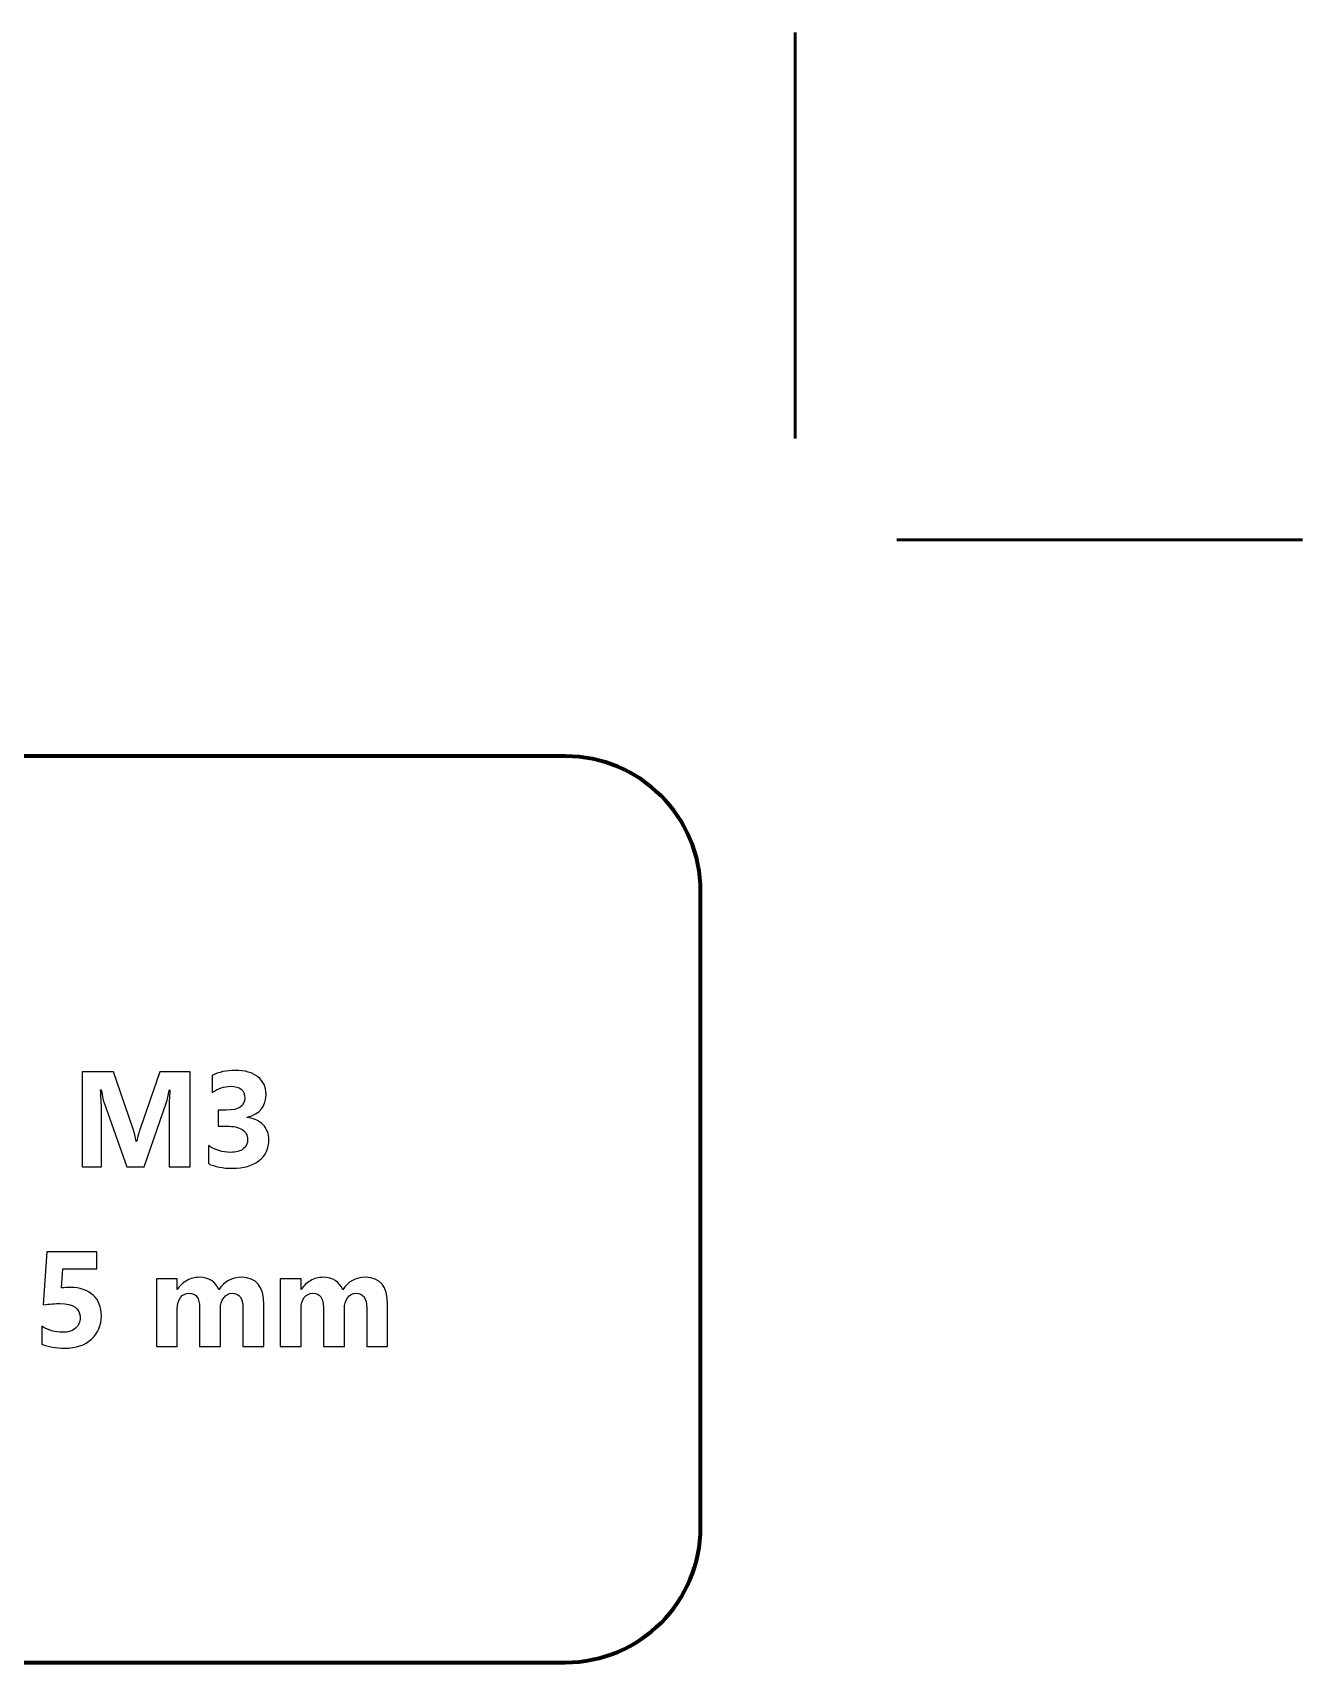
# Model space of a CAD drawing. Header units: centimetres. Extents: x -8 to 8, y -13.2 to 10.
# Drawn here: x 3.33 to 8.02, y 3.95 to 9.97 of the extents above; entities that cross this region are included whole.
import ezdxf

# ---------------------------------------------------------------- set-up
doc = ezdxf.new("R2010")
doc.units = ezdxf.units.CM
doc.header["$MEASUREMENT"] = 0
doc.layers.add('Layer 1', color=7, linetype='Continuous')

msp = doc.modelspace()

# ---------------------------------------------------------------- linework, layer by layer
at = {"layer": 'Layer 1', "lineweight": 53}
for points in [[(6.15, 8.475), (6.15, 8.475), (6.15, 9.975), (6.15, 9.975)], [(6.525, 8.1), (6.525, 8.1), (8.02499, 8.1), (8.02499, 8.1)]]:
    msp.add_open_spline(points, degree=3, dxfattribs=at)
at = {"layer": 'Layer 1', "lineweight": 100}
msp.add_open_spline([(-1.3, 4.45), (-1.3, 4.45), (-1.3, 6.8), (-1.3, 6.8), (-1.3, 6.8), (-1.3, 7.07614), (-1.07614, 7.3), (-0.8, 7.3), (-0.8, 7.3), (-0.8, 7.3), (5.3, 7.3), (5.3, 7.3), (5.3, 7.3), (5.57614, 7.3), (5.8, 7.07614), (5.8, 6.8), (5.8, 6.8), (5.8, 6.8), (5.8, 4.45), (5.8, 4.45), (5.8, 4.45), (5.8, 4.17386), (5.57614, 3.95), (5.3, 3.95), (5.3, 3.95), (5.3, 3.95), (-0.8, 3.95), (-0.8, 3.95), (-0.8, 3.95), (-1.07614, 3.95), (-1.3, 4.17386), (-1.3, 4.45)], degree=3, knots=[0, 0, 0, 0, 0.1111111, 0.1111111, 0.1111111, 0.1111111, 0.2222222, 0.2222222, 0.2222222, 0.2222222, 0.3333333, 0.3333333, 0.3333333, 0.3333333, 0.4444444, 0.4444444, 0.4444444, 0.4444444, 0.5555556, 0.5555556, 0.5555556, 0.5555556, 0.6666667, 0.6666667, 0.6666667, 0.6666667, 0.7777778, 0.7777778, 0.7777778, 0.7777778, 1, 1, 1, 1], dxfattribs=at)
at = {"layer": 'Layer 1'}
for points, knots in [([(3.91259, 5.78258), (3.91259, 5.78258), (3.83467, 5.78258), (3.83467, 5.78258), (3.83467, 5.78258), (3.83467, 5.78258), (3.83467, 5.99208), (3.83467, 5.99208), (3.83467, 5.99208), (3.83467, 6.01466), (3.83567, 6.03966), (3.83759, 6.067), (3.83759, 6.067), (3.83759, 6.067), (3.83567, 6.067), (3.83567, 6.067), (3.83567, 6.067), (3.83159, 6.0455), (3.82792, 6.03008), (3.82467, 6.02058), (3.82467, 6.02058), (3.82467, 6.02058), (3.74267, 5.78258), (3.74267, 5.78258), (3.74267, 5.78258), (3.74267, 5.78258), (3.67817, 5.78258), (3.67817, 5.78258), (3.67817, 5.78258), (3.67817, 5.78258), (3.59467, 6.01816), (3.59467, 6.01816), (3.59467, 6.01816), (3.59242, 6.0245), (3.58876, 6.04083), (3.58367, 6.067), (3.58367, 6.067), (3.58367, 6.067), (3.58151, 6.067), (3.58151, 6.067), (3.58151, 6.067), (3.58359, 6.0325), (3.58467, 6.00225), (3.58467, 5.97616), (3.58467, 5.97616), (3.58467, 5.97616), (3.58467, 5.78258), (3.58467, 5.78258), (3.58467, 5.78258), (3.58467, 5.78258), (3.51359, 5.78258), (3.51359, 5.78258), (3.51359, 5.78258), (3.51359, 5.78258), (3.51359, 6.13266), (3.51359, 6.13266), (3.51359, 6.13266), (3.51359, 6.13266), (3.62909, 6.13266), (3.62909, 6.13266), (3.62909, 6.13266), (3.62909, 6.13266), (3.70067, 5.92516), (3.70067, 5.92516), (3.70067, 5.92516), (3.70634, 5.90858), (3.71051, 5.89191), (3.71309, 5.87508), (3.71309, 5.87508), (3.71309, 5.87508), (3.71459, 5.87508), (3.71459, 5.87508), (3.71459, 5.87508), (3.71892, 5.8945), (3.72359, 5.91133), (3.72851, 5.92566), (3.72851, 5.92566), (3.72851, 5.92566), (3.80001, 6.13266), (3.80001, 6.13266), (3.80001, 6.13266), (3.80001, 6.13266), (3.91259, 6.13266), (3.91259, 6.13266), (3.91259, 6.13266), (3.91259, 6.13266), (3.91259, 5.78258), (3.91259, 5.78258)], [0, 0, 0, 0, 0.0434783, 0.0434783, 0.0434783, 0.0434783, 0.0869565, 0.0869565, 0.0869565, 0.0869565, 0.1304348, 0.1304348, 0.1304348, 0.1304348, 0.173913, 0.173913, 0.173913, 0.173913, 0.2173913, 0.2173913, 0.2173913, 0.2173913, 0.2608696, 0.2608696, 0.2608696, 0.2608696, 0.3043478, 0.3043478, 0.3043478, 0.3043478, 0.3478261, 0.3478261, 0.3478261, 0.3478261, 0.3913043, 0.3913043, 0.3913043, 0.3913043, 0.4347826, 0.4347826, 0.4347826, 0.4347826, 0.4782609, 0.4782609, 0.4782609, 0.4782609, 0.5217391, 0.5217391, 0.5217391, 0.5217391, 0.5652174, 0.5652174, 0.5652174, 0.5652174, 0.6086957, 0.6086957, 0.6086957, 0.6086957, 0.6521739, 0.6521739, 0.6521739, 0.6521739, 0.6956522, 0.6956522, 0.6956522, 0.6956522, 0.7391304, 0.7391304, 0.7391304, 0.7391304, 0.7826087, 0.7826087, 0.7826087, 0.7826087, 0.826087, 0.826087, 0.826087, 0.826087, 0.8695652, 0.8695652, 0.8695652, 0.8695652, 0.9130435, 0.9130435, 0.9130435, 0.9130435, 1, 1, 1, 1]), ([(3.98067, 5.79408), (3.98067, 5.79408), (3.98067, 5.86116), (3.98067, 5.86116), (3.98067, 5.86116), (4.00409, 5.84408), (4.03142, 5.83558), (4.06267, 5.83558), (4.06267, 5.83558), (4.08242, 5.83558), (4.09776, 5.83983), (4.10867, 5.84825), (4.10867, 5.84825), (4.11967, 5.85675), (4.12517, 5.8685), (4.12517, 5.88366), (4.12517, 5.88366), (4.12517, 5.89925), (4.11842, 5.91133), (4.10484, 5.91983), (4.10484, 5.91983), (4.09117, 5.92825), (4.07251, 5.9325), (4.04876, 5.9325), (4.04876, 5.9325), (4.04876, 5.9325), (4.01634, 5.9325), (4.01634, 5.9325), (4.01634, 5.9325), (4.01634, 5.9325), (4.01634, 5.99158), (4.01634, 5.99158), (4.01634, 5.99158), (4.01634, 5.99158), (4.04634, 5.99158), (4.04634, 5.99158), (4.04634, 5.99158), (4.09192, 5.99158), (4.11467, 6.00666), (4.11467, 6.037), (4.11467, 6.037), (4.11467, 6.0655), (4.09717, 6.07966), (4.06217, 6.07966), (4.06217, 6.07966), (4.03876, 6.07966), (4.01601, 6.07216), (3.99384, 6.057), (3.99384, 6.057), (3.99384, 6.057), (3.99384, 6.12), (3.99384, 6.12), (3.99384, 6.12), (4.01842, 6.13233), (4.04709, 6.13858), (4.07976, 6.13858), (4.07976, 6.13858), (4.11559, 6.13858), (4.14342, 6.1305), (4.16342, 6.11433), (4.16342, 6.11433), (4.18334, 6.09825), (4.19334, 6.07733), (4.19334, 6.05166), (4.19334, 6.05166), (4.19334, 6.00591), (4.17009, 5.97725), (4.12376, 5.96566), (4.12376, 5.96566), (4.12376, 5.96566), (4.12376, 5.9645), (4.12376, 5.9645), (4.12376, 5.9645), (4.14842, 5.96141), (4.16801, 5.95241), (4.18234, 5.9375), (4.18234, 5.9375), (4.19667, 5.92258), (4.20384, 5.90433), (4.20384, 5.88266), (4.20384, 5.88266), (4.20384, 5.85), (4.19184, 5.82408), (4.16792, 5.80508), (4.16792, 5.80508), (4.14401, 5.786), (4.11092, 5.7765), (4.06876, 5.7765), (4.06876, 5.7765), (4.03267, 5.7765), (4.00326, 5.78233), (3.98067, 5.79408)], [0, 0, 0, 0, 0.0416667, 0.0416667, 0.0416667, 0.0416667, 0.0833333, 0.0833333, 0.0833333, 0.0833333, 0.125, 0.125, 0.125, 0.125, 0.1666667, 0.1666667, 0.1666667, 0.1666667, 0.2083333, 0.2083333, 0.2083333, 0.2083333, 0.25, 0.25, 0.25, 0.25, 0.2916667, 0.2916667, 0.2916667, 0.2916667, 0.3333333, 0.3333333, 0.3333333, 0.3333333, 0.375, 0.375, 0.375, 0.375, 0.4166667, 0.4166667, 0.4166667, 0.4166667, 0.4583333, 0.4583333, 0.4583333, 0.4583333, 0.5, 0.5, 0.5, 0.5, 0.5416667, 0.5416667, 0.5416667, 0.5416667, 0.5833333, 0.5833333, 0.5833333, 0.5833333, 0.625, 0.625, 0.625, 0.625, 0.6666667, 0.6666667, 0.6666667, 0.6666667, 0.7083333, 0.7083333, 0.7083333, 0.7083333, 0.75, 0.75, 0.75, 0.75, 0.7916667, 0.7916667, 0.7916667, 0.7916667, 0.8333333, 0.8333333, 0.8333333, 0.8333333, 0.875, 0.875, 0.875, 0.875, 0.9166667, 0.9166667, 0.9166667, 0.9166667, 1, 1, 1, 1]), ([(3.36434, 5.1265), (3.36434, 5.1265), (3.36434, 5.19242), (3.36434, 5.19242), (3.36434, 5.19242), (3.38825, 5.17783), (3.41375, 5.1705), (3.44075, 5.1705), (3.44075, 5.1705), (3.46109, 5.1705), (3.477, 5.17533), (3.4885, 5.185), (3.4885, 5.185), (3.49992, 5.19467), (3.50567, 5.20783), (3.50567, 5.22442), (3.50567, 5.22442), (3.50567, 5.25908), (3.48117, 5.27642), (3.43217, 5.27642), (3.43217, 5.27642), (3.41417, 5.27642), (3.39334, 5.27508), (3.36967, 5.27225), (3.36967, 5.27225), (3.36967, 5.27225), (3.38292, 5.46758), (3.38292, 5.46758), (3.38292, 5.46758), (3.38292, 5.46758), (3.56817, 5.46758), (3.56817, 5.46758), (3.56817, 5.46758), (3.56817, 5.46758), (3.56817, 5.40458), (3.56817, 5.40458), (3.56817, 5.40458), (3.56817, 5.40458), (3.44175, 5.40458), (3.44175, 5.40458), (3.44175, 5.40458), (3.44175, 5.40458), (3.43684, 5.3345), (3.43684, 5.3345), (3.43684, 5.3345), (3.44942, 5.3355), (3.46017, 5.336), (3.46934, 5.336), (3.46934, 5.336), (3.50525, 5.336), (3.53342, 5.32658), (3.55375, 5.30767), (3.55375, 5.30767), (3.57417, 5.28883), (3.58434, 5.26342), (3.58434, 5.2315), (3.58434, 5.2315), (3.58434, 5.19617), (3.57217, 5.16733), (3.54792, 5.145), (3.54792, 5.145), (3.52367, 5.12258), (3.49084, 5.11142), (3.44934, 5.11142), (3.44934, 5.11142), (3.41559, 5.11142), (3.38725, 5.11642), (3.36434, 5.1265)], [0, 0, 0, 0, 0.0555556, 0.0555556, 0.0555556, 0.0555556, 0.1111111, 0.1111111, 0.1111111, 0.1111111, 0.1666667, 0.1666667, 0.1666667, 0.1666667, 0.2222222, 0.2222222, 0.2222222, 0.2222222, 0.2777778, 0.2777778, 0.2777778, 0.2777778, 0.3333333, 0.3333333, 0.3333333, 0.3333333, 0.3888889, 0.3888889, 0.3888889, 0.3888889, 0.4444444, 0.4444444, 0.4444444, 0.4444444, 0.5, 0.5, 0.5, 0.5, 0.5555556, 0.5555556, 0.5555556, 0.5555556, 0.6111111, 0.6111111, 0.6111111, 0.6111111, 0.6666667, 0.6666667, 0.6666667, 0.6666667, 0.7222222, 0.7222222, 0.7222222, 0.7222222, 0.7777778, 0.7777778, 0.7777778, 0.7777778, 0.8333333, 0.8333333, 0.8333333, 0.8333333, 0.8888889, 0.8888889, 0.8888889, 0.8888889, 1, 1, 1, 1]), ([(4.18459, 5.1175), (4.18459, 5.1175), (4.10767, 5.1175), (4.10767, 5.1175), (4.10767, 5.1175), (4.10767, 5.1175), (4.10767, 5.26008), (4.10767, 5.26008), (4.10767, 5.26008), (4.10767, 5.29642), (4.09434, 5.3145), (4.06767, 5.3145), (4.06767, 5.3145), (4.055, 5.3145), (4.04467, 5.30908), (4.03667, 5.29817), (4.03667, 5.29817), (4.02867, 5.28725), (4.02467, 5.27367), (4.02467, 5.25742), (4.02467, 5.25742), (4.02467, 5.25742), (4.02467, 5.1175), (4.02467, 5.1175), (4.02467, 5.1175), (4.02467, 5.1175), (3.94759, 5.1175), (3.94759, 5.1175), (3.94759, 5.1175), (3.94759, 5.1175), (3.94759, 5.26158), (3.94759, 5.26158), (3.94759, 5.26158), (3.94759, 5.29683), (3.93442, 5.3145), (3.90825, 5.3145), (3.90825, 5.3145), (3.89509, 5.3145), (3.8845, 5.30933), (3.87667, 5.29892), (3.87667, 5.29892), (3.86875, 5.2885), (3.86475, 5.27433), (3.86475, 5.25642), (3.86475, 5.25642), (3.86475, 5.25642), (3.86475, 5.1175), (3.86475, 5.1175), (3.86475, 5.1175), (3.86475, 5.1175), (3.78767, 5.1175), (3.78767, 5.1175), (3.78767, 5.1175), (3.78767, 5.1175), (3.78767, 5.3675), (3.78767, 5.3675), (3.78767, 5.3675), (3.78767, 5.3675), (3.86475, 5.3675), (3.86475, 5.3675), (3.86475, 5.3675), (3.86475, 5.3675), (3.86475, 5.32842), (3.86475, 5.32842), (3.86475, 5.32842), (3.86475, 5.32842), (3.86575, 5.32842), (3.86575, 5.32842), (3.86575, 5.32842), (3.87375, 5.34175), (3.88492, 5.35267), (3.89934, 5.361), (3.89934, 5.361), (3.91375, 5.36942), (3.9295, 5.37358), (3.94659, 5.37358), (3.94659, 5.37358), (3.98192, 5.37358), (4.00609, 5.35808), (4.01909, 5.327), (4.01909, 5.327), (4.03817, 5.35808), (4.06609, 5.37358), (4.10309, 5.37358), (4.10309, 5.37358), (4.15742, 5.37358), (4.18459, 5.34008), (4.18459, 5.273), (4.18459, 5.273), (4.18459, 5.273), (4.18459, 5.1175), (4.18459, 5.1175)], [0, 0, 0, 0, 0.0416667, 0.0416667, 0.0416667, 0.0416667, 0.0833333, 0.0833333, 0.0833333, 0.0833333, 0.125, 0.125, 0.125, 0.125, 0.1666667, 0.1666667, 0.1666667, 0.1666667, 0.2083333, 0.2083333, 0.2083333, 0.2083333, 0.25, 0.25, 0.25, 0.25, 0.2916667, 0.2916667, 0.2916667, 0.2916667, 0.3333333, 0.3333333, 0.3333333, 0.3333333, 0.375, 0.375, 0.375, 0.375, 0.4166667, 0.4166667, 0.4166667, 0.4166667, 0.4583333, 0.4583333, 0.4583333, 0.4583333, 0.5, 0.5, 0.5, 0.5, 0.5416667, 0.5416667, 0.5416667, 0.5416667, 0.5833333, 0.5833333, 0.5833333, 0.5833333, 0.625, 0.625, 0.625, 0.625, 0.6666667, 0.6666667, 0.6666667, 0.6666667, 0.7083333, 0.7083333, 0.7083333, 0.7083333, 0.75, 0.75, 0.75, 0.75, 0.7916667, 0.7916667, 0.7916667, 0.7916667, 0.8333333, 0.8333333, 0.8333333, 0.8333333, 0.875, 0.875, 0.875, 0.875, 0.9166667, 0.9166667, 0.9166667, 0.9166667, 1, 1, 1, 1]), ([(4.64259, 5.1175), (4.64259, 5.1175), (4.56567, 5.1175), (4.56567, 5.1175), (4.56567, 5.1175), (4.56567, 5.1175), (4.56567, 5.26008), (4.56567, 5.26008), (4.56567, 5.26008), (4.56567, 5.29642), (4.55234, 5.3145), (4.52567, 5.3145), (4.52567, 5.3145), (4.513, 5.3145), (4.50267, 5.30908), (4.49467, 5.29817), (4.49467, 5.29817), (4.48667, 5.28725), (4.48267, 5.27367), (4.48267, 5.25742), (4.48267, 5.25742), (4.48267, 5.25742), (4.48267, 5.1175), (4.48267, 5.1175), (4.48267, 5.1175), (4.48267, 5.1175), (4.40559, 5.1175), (4.40559, 5.1175), (4.40559, 5.1175), (4.40559, 5.1175), (4.40559, 5.26158), (4.40559, 5.26158), (4.40559, 5.26158), (4.40559, 5.29683), (4.39242, 5.3145), (4.36625, 5.3145), (4.36625, 5.3145), (4.35309, 5.3145), (4.3425, 5.30933), (4.33467, 5.29892), (4.33467, 5.29892), (4.32675, 5.2885), (4.32275, 5.27433), (4.32275, 5.25642), (4.32275, 5.25642), (4.32275, 5.25642), (4.32275, 5.1175), (4.32275, 5.1175), (4.32275, 5.1175), (4.32275, 5.1175), (4.24567, 5.1175), (4.24567, 5.1175), (4.24567, 5.1175), (4.24567, 5.1175), (4.24567, 5.3675), (4.24567, 5.3675), (4.24567, 5.3675), (4.24567, 5.3675), (4.32275, 5.3675), (4.32275, 5.3675), (4.32275, 5.3675), (4.32275, 5.3675), (4.32275, 5.32842), (4.32275, 5.32842), (4.32275, 5.32842), (4.32275, 5.32842), (4.32375, 5.32842), (4.32375, 5.32842), (4.32375, 5.32842), (4.33175, 5.34175), (4.34292, 5.35267), (4.35734, 5.361), (4.35734, 5.361), (4.37175, 5.36942), (4.3875, 5.37358), (4.40459, 5.37358), (4.40459, 5.37358), (4.43992, 5.37358), (4.46409, 5.35808), (4.47709, 5.327), (4.47709, 5.327), (4.49617, 5.35808), (4.52409, 5.37358), (4.56109, 5.37358), (4.56109, 5.37358), (4.61542, 5.37358), (4.64259, 5.34008), (4.64259, 5.273), (4.64259, 5.273), (4.64259, 5.273), (4.64259, 5.1175), (4.64259, 5.1175)], [0, 0, 0, 0, 0.0416667, 0.0416667, 0.0416667, 0.0416667, 0.0833333, 0.0833333, 0.0833333, 0.0833333, 0.125, 0.125, 0.125, 0.125, 0.1666667, 0.1666667, 0.1666667, 0.1666667, 0.2083333, 0.2083333, 0.2083333, 0.2083333, 0.25, 0.25, 0.25, 0.25, 0.2916667, 0.2916667, 0.2916667, 0.2916667, 0.3333333, 0.3333333, 0.3333333, 0.3333333, 0.375, 0.375, 0.375, 0.375, 0.4166667, 0.4166667, 0.4166667, 0.4166667, 0.4583333, 0.4583333, 0.4583333, 0.4583333, 0.5, 0.5, 0.5, 0.5, 0.5416667, 0.5416667, 0.5416667, 0.5416667, 0.5833333, 0.5833333, 0.5833333, 0.5833333, 0.625, 0.625, 0.625, 0.625, 0.6666667, 0.6666667, 0.6666667, 0.6666667, 0.7083333, 0.7083333, 0.7083333, 0.7083333, 0.75, 0.75, 0.75, 0.75, 0.7916667, 0.7916667, 0.7916667, 0.7916667, 0.8333333, 0.8333333, 0.8333333, 0.8333333, 0.875, 0.875, 0.875, 0.875, 0.9166667, 0.9166667, 0.9166667, 0.9166667, 1, 1, 1, 1])]:
    msp.add_open_spline(points, degree=3, knots=knots, dxfattribs=at)

doc.saveas('drawing.dxf')
